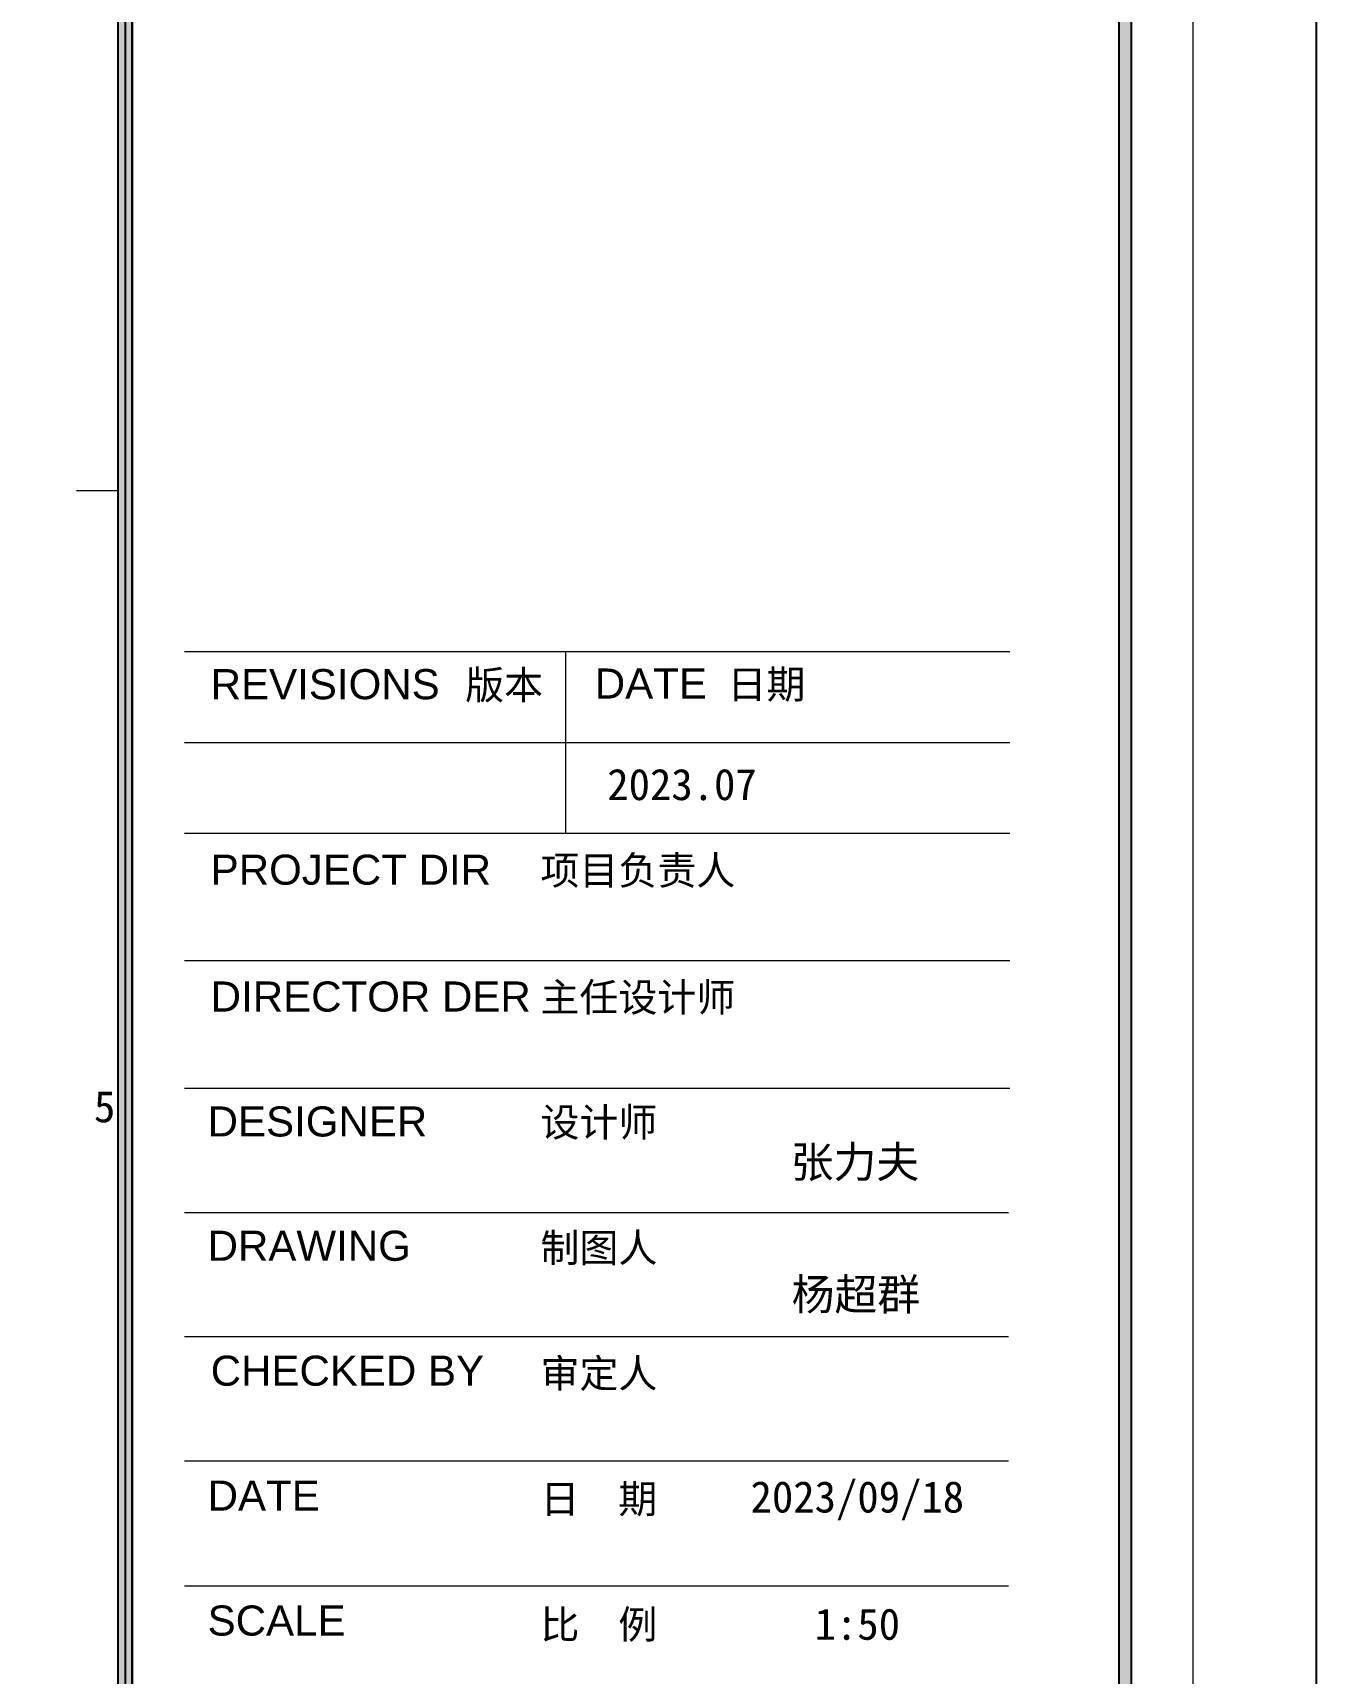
# Model space of a CAD drawing. Header units: millimetres. Extents: x -23568 to 99064, y -162914 to -58422.
# Drawn here: x 32490 to 35091, y -109421 to -106093 of the extents above; entities that cross this region are included whole.
import ezdxf
from ezdxf.enums import TextEntityAlignment as Align

# ---------------------------------------------------------------- set-up
doc = ezdxf.new("R2010")
doc.units = ezdxf.units.MM
doc.header["$LTSCALE"] = 0.01
doc.layers.add('W-图框', color=251, linetype='Continuous')
doc.styles.add('A2图框$0$WMF-黑体0', font='simhei.ttf')
doc.styles.add('WMF-Arial0', font='arial.ttf')
doc.styles.add('WMF-黑体0', font='simhei.ttf')

# ---------------------------------------------------------------- blocks, each defined once
blk = doc.blocks.new('ET634563464')
at = {"layer": 'W-图框', "linetype": 'ByBlock'}
h = blk.add_hatch(color=153, dxfattribs=at)
h.paths.add_polyline_path([(85815.6, 34916.5), (107555.1, 34916.5), (107555.1, 19318.8), (85815.6, 19318.8)])
h.paths.add_polyline_path([(85843.2, 34888.8), (107527.5, 34888.8), (107527.5, 19346.4), (85843.2, 19346.4)], flags=16)
blk.add_hatch(color=153, dxfattribs=at).paths.add_polyline_path([(105283.5, 34888.8), (105314.8, 34888.8), (105314.8, 19346.4), (105283.5, 19346.4)])
at = {"color": 153, "lineweight": 0}
for points in [[(105432.1, 23990.9), (107282.9, 23990.9)], [(106286.4, 23990.9), (106286.4, 23584.6)], [(105432.1, 23786.3), (107282.9, 23786.3)], [(105432.1, 23583.2), (107282.9, 23583.2)], [(105432.1, 23297.1), (107282.9, 23297.1)], [(105432.1, 23011.1), (107282.9, 23011.1)], [(105432.1, 22732.1), (107280, 22732.1)], [(105432.1, 22453.2), (107280, 22453.2)], [(105432.1, 22174.3), (107280, 22174.3)], [(105432.1, 21894), (107280, 21894)]]:
    blk.add_lwpolyline(points, dxfattribs=at)
at = {"layer": 'W-图框', "color": 2, "lineweight": 0}
blk.add_line((105189.6, 24351.8), (105283.5, 24351.8), dxfattribs=at)
at = {"layer": 'W-图框', "color": 151, "linetype": 'ByBlock'}
blk.add_lwpolyline([(84736.9, 35331.4), (107970, 35331.4), (107970, 18903.9), (84736.9, 18903.9)], close=True, dxfattribs=at)
at = {"layer": 'W-图框', "color": 2, "lineweight": 0}
blk.add_lwpolyline([(85013.5, 35054.8), (107693.4, 35054.8), (107693.4, 19180.5), (85013.5, 19180.5)], close=True, dxfattribs=at)
at = {"layer": 'W-图框', "color": 153, "linetype": 'ByBlock'}
for points in [[(85815.6, 34916.5), (107555.1, 34916.5), (107555.1, 19318.8), (85815.6, 19318.8)], [(85843.2, 34888.8), (85843.2, 19346.4), (105314.8, 19346.4), (105314.8, 34888.8)], [(85843.2, 34888.8), (107527.5, 34888.8), (107527.5, 19346.4), (85843.2, 19346.4)], [(105283.5, 34888.8), (105314.8, 34888.8), (105314.8, 19346.4), (105283.5, 19346.4)], [(107527.5, 19346.4), (105314.8, 19346.4), (105314.8, 34888.8), (107527.5, 34888.8)]]:
    blk.add_lwpolyline(points, close=True, dxfattribs=at)
at = {"layer": 'W-图框', "color": 2, "lineweight": 0, "style": 'A2图框$0$WMF-黑体0'}
blk.add_text('5', height=70.4, dxfattribs=at).set_placement((105252.9, 22968.8), align=Align.MIDDLE)

msp = doc.modelspace()

# ---------------------------------------------------------------- linework, layer by layer
at = {"color": 153, "lineweight": -3}
msp.add_lwpolyline([(15091.1, -97497.7), (32677, -97497.7), (32677, -111546.2), (15091.1, -111546.2)], close=True, dxfattribs=at)

# ---------------------------------------------------------------- block references
at = {"xscale": 0.9038816989722264, "yscale": 0.9038816989722264, "zscale": 0.9038816989722264}
msp.add_blockref('ET634563464', (-62501, -129033), dxfattribs=at)

# ---------------------------------------------------------------- texts
at = {"color": 159, "lineweight": 0}
for s, height, style, p in [('REVISIONS  ', 61.024, 'WMF-Arial0', (32850.2, -107445.1)), ('版本', 57.92, 'WMF-黑体0', (33366, -107445.1)), ('DATE  ', 61.02, 'WMF-Arial0', (33628.8, -107443.8)), ('日期', 57.92, 'WMF-黑体0', (33897.7, -107443.8)), ('PROJECT DIR  ', 61.024, 'WMF-Arial0', (32850.2, -107821.3)), ('项目负责人', 57.92, 'WMF-黑体0', (33518.6, -107821.3)), ('DIRECTOR DER  ', 61.024, 'WMF-Arial0', (32850.2, -108078.6)), ('主任设计师  ', 57.92, 'WMF-黑体0', (33518.6, -108078.6)), ('设计师', 57.92, 'WMF-黑体0', (33518.6, -108332)), ('DESIGNER  ', 61.02, 'WMF-Arial0', (32844, -108332)), ('DRAWING  ', 61.02, 'WMF-Arial0', (32844, -108584.1)), ('制图人', 57.92, 'WMF-黑体0', (33518.6, -108586.7)), ('CHECKED BY ', 61.024, 'WMF-Arial0', (32850.2, -108837.5)), ('审定人', 57.92, 'WMF-黑体0', (33518.6, -108841.4)), ('日  期', 57.92, 'WMF-黑体0', (33518.6, -109096.1)), ('比  例', 57.92, 'WMF-黑体0', (33518.6, -109350.8))]:
    msp.add_text(s, height=height, dxfattribs=dict(at, style=style)).set_placement(p)
at = {"color": 2, "lineweight": 0, "style": 'WMF-Arial0'}
for s, p in [('DATE  ', (32844, -109090.9)), ('SCALE  ', (32844, -109344.3))]:
    msp.add_text(s, height=61.02, dxfattribs=at).set_placement(p)
at = {"layer": 'W-图框', "color": 2, "lineweight": 0, "style": 'A2图框$0$WMF-黑体0'}
for tag, text, p in [('2023.07', '日期', (33805.6, -107618.4)), ('张力夫', '日期', (34156.2, -108382.7)), ('杨超群', '日期', (34158, -108651.1)), ('2023/09/18', '日期', (34161, -109068.1)), ('1:50', '比例', (34161, -109321.5))]:
    msp.add_attdef(tag, text=text, height=63.64, dxfattribs=at).set_placement(p, align=Align.MIDDLE)

doc.saveas('drawing.dxf')
